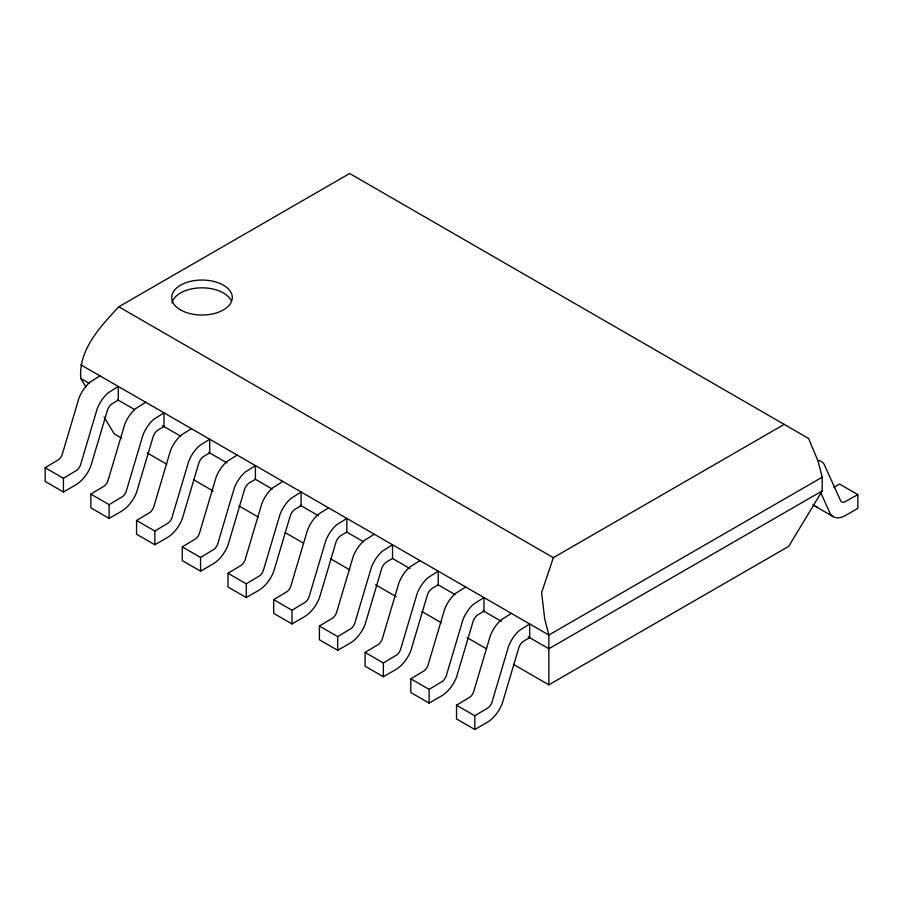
<?xml version="1.0" encoding="UTF-8"?>
<svg xmlns="http://www.w3.org/2000/svg" width="903" height="903" viewBox="0 0 903 903"><rect width="100%" height="100%" fill="white"/><g stroke="black" fill="none" stroke-linecap="round" stroke-linejoin="round"><path stroke-width="1.35" d="M784.21 424.387L553.347 557.67L541.597 592.582L544.712 618.905L548.855 635.023L548.855 684.824L513.457 664.394M85.898 386.947L80.807 378.515C78.313 349.642 100.628 326.344 118.79 306.783L349.653 173.5L808.569 438.452L818.05 461.094L822.193 477.213L822.193 490.939L788.703 546.36L548.855 684.824M99.996 375.874L89.702 382.398A25.036 14.448 -60 0 0 78.956 398.133L62.205 454.514A7.935 4.583 -60 0 1 58.797 459.503L45.15 467.72L45.15 481.434L63.436 492L75.626 484.956A24.889 14.369 -60 0 0 90.864 465.993L107.051 411.531A8.082 4.662 -60 0 1 112.57 403.46L118.282 400.153L118.282 386.439L107.988 392.952A25.036 14.448 -60 0 0 97.242 408.687L80.48 465.068A7.935 4.583 -60 0 1 77.082 470.057L63.436 478.274L45.15 467.72M145.71 402.264L135.416 408.788A25.036 14.448 -60 0 0 124.67 424.523L107.908 480.904A7.935 4.583 -60 0 1 104.5 485.893L90.853 494.11L90.853 507.825L109.139 518.39L121.329 511.346A24.889 14.369 -60 0 0 136.579 492.383L152.765 437.921A8.082 4.662 -60 0 1 158.273 429.851L163.996 426.543L163.996 412.829L153.702 419.342A25.036 14.448 -60 0 0 142.945 435.077L126.194 491.458A7.935 4.583 -60 0 1 122.785 496.447L109.139 504.664L90.853 494.11M191.413 428.654L181.119 435.178A25.036 14.448 -60 0 0 170.374 450.913L153.623 507.294A7.935 4.583 -60 0 1 150.214 512.283L136.567 520.5L136.567 534.215L154.853 544.769L167.044 537.736A24.889 14.369 -60 0 0 182.282 518.774L198.468 464.311A8.082 4.662 -60 0 1 203.988 456.241L209.699 452.934L209.699 439.219L199.405 445.732A25.036 14.448 -60 0 0 188.659 461.467L171.897 517.848A7.935 4.583 -60 0 1 168.5 522.837L154.853 531.054L136.567 520.5M237.128 455.044L226.834 461.568A25.036 14.448 -60 0 0 216.088 477.303L199.326 533.684A7.935 4.583 -60 0 1 195.917 538.673L182.271 546.879L182.271 560.605L200.556 571.159L212.747 564.127A24.889 14.369 -60 0 0 227.996 545.164L244.182 490.701A8.082 4.662 -60 0 1 249.691 482.631L255.414 479.324L255.414 465.609L245.119 472.122A25.036 14.448 -60 0 0 234.362 487.857L217.612 544.238A7.935 4.583 -60 0 1 214.203 549.227L200.556 557.444L182.271 546.879M282.831 481.434L272.537 487.959A25.036 14.448 -60 0 0 261.791 503.682L245.04 560.074A7.935 4.583 -60 0 1 241.632 565.052L227.985 573.27L227.985 586.995L246.271 597.549L258.461 590.517A24.889 14.369 -60 0 0 273.699 571.554L289.886 517.092A8.082 4.662 -60 0 1 295.405 509.01L301.117 505.714L301.117 491.988L290.822 498.512A25.036 14.448 -60 0 0 280.077 514.247L263.315 570.628A7.935 4.583 -60 0 1 259.917 575.617L246.271 583.835L227.985 573.27M328.545 507.825L318.251 514.349A25.036 14.448 -60 0 0 307.505 530.072L290.743 586.465A7.935 4.583 -60 0 1 287.335 591.442L273.688 599.66L273.688 613.385L291.974 623.939L304.164 616.907A24.889 14.369 -60 0 0 319.414 597.944L335.6 543.482A8.082 4.662 -60 0 1 341.108 535.4L346.831 532.104L346.831 518.378L336.537 524.903A25.036 14.448 -60 0 0 325.78 540.637L309.029 597.018A7.935 4.583 -60 0 1 305.62 602.008L291.974 610.225L273.688 599.66M374.248 534.215L363.954 540.739A25.036 14.448 -60 0 0 353.208 556.462L336.458 612.855A7.935 4.583 -60 0 1 333.049 617.833L319.402 626.05L319.402 639.775L337.688 650.329L349.879 643.297A24.889 14.369 -60 0 0 365.117 624.334L381.303 569.872A8.082 4.662 -60 0 1 386.823 561.79L392.534 558.494L392.534 544.769L382.24 551.293A25.036 14.448 -60 0 0 371.494 567.028L354.732 623.409A7.935 4.583 -60 0 1 351.335 628.398L337.688 636.615L319.402 626.05M419.963 560.605L409.669 567.129A25.036 14.448 -60 0 0 398.923 582.853L382.161 639.245A7.935 4.583 -60 0 1 378.752 644.223L365.105 652.44L365.105 666.166L383.391 676.719L395.582 669.687A24.889 14.369 -60 0 0 410.831 650.724L427.017 596.262A8.082 4.662 -60 0 1 432.526 588.18L438.248 584.884L438.248 571.159L427.954 577.683A25.036 14.448 -60 0 0 417.197 593.418L400.447 649.799A7.935 4.583 -60 0 1 397.038 654.788L383.391 662.994L365.105 652.44M465.666 586.995L455.372 593.519A25.036 14.448 -60 0 0 444.626 609.243L427.875 665.635A7.935 4.583 -60 0 1 424.466 670.613L410.82 678.83L410.82 692.556L429.106 703.11L441.296 696.078A24.889 14.369 -60 0 0 456.534 677.115L472.72 622.652A8.082 4.662 -60 0 1 478.24 614.571L483.952 611.275L483.952 597.549L473.657 604.073A25.036 14.448 -60 0 0 462.912 619.797L446.15 676.189A7.935 4.583 -60 0 1 442.752 681.167L429.106 689.384L410.82 678.83M511.38 613.385L501.086 619.909A25.036 14.448 -60 0 0 490.34 635.633L473.578 692.025A7.935 4.583 -60 0 1 470.17 697.003L456.523 705.22L456.523 718.946L474.809 729.5L486.999 722.468A24.889 14.369 -60 0 0 502.249 703.505L518.435 649.043A8.082 4.662 -60 0 1 523.943 640.961L529.666 637.665L529.666 623.939L519.372 630.463A25.036 14.448 -60 0 0 508.615 646.187L491.864 702.579A7.935 4.583 -60 0 1 488.455 707.557L474.809 715.774L456.523 705.22M822.193 477.213L548.855 635.023L80.807 364.801M822.193 490.939L548.855 648.749L528.142 636.784M833.864 487.372L839.564 484.076L857.85 494.63L857.85 508.355L845.659 515.399A24.889 14.369 -60 0 1 830.421 514.033L820.59 492.316M857.85 494.63L844.203 502.17A7.935 4.583 -60 0 1 840.795 501.12L824.044 464.086A25.036 14.448 -60 0 0 817.565 460.338M814.935 506.075L833.209 516.629M118.79 306.783L553.347 557.67M80.807 378.515L89.341 383.448M117.367 399.634L134.434 409.477M162.472 425.663L180.747 436.228M208.785 452.414L227.071 462.968M255.109 479.154L272.164 489.008M300.202 505.183L318.488 515.748M346.526 531.935L363.582 541.777M392.839 558.675L409.906 568.529M437.944 584.704L454.999 594.558M483.037 610.744L501.323 621.298M121.623 438.169L114.297 433.937L104.105 417.073M147.257 452.967L166.795 464.244M193.648 479.741L213.176 491.018M238.81 505.827L258.337 517.103M285.19 532.601L303.51 543.177M330.363 558.675L349.89 569.951M375.524 584.749L396.282 596.736M421.915 611.534L441.443 622.81M467.077 637.608L486.604 648.885M474.809 715.774L474.809 729.5M429.106 689.384L429.106 703.11M383.391 662.994L383.391 676.719M337.688 636.615L337.688 650.329M291.974 610.225L291.974 623.939M246.271 583.835L246.271 597.549M200.556 557.444L200.556 571.159M154.853 531.054L154.853 544.769M109.139 504.664L109.139 518.39M63.436 478.274L63.436 492M171.942 303.047A30.296 17.496 0 0 1 200.003 287.876A30.296 17.496 0 0 1 231.258 300.801M817.283 506.989A24.889 14.369 -60 0 1 812.96 504.495M180.555 309.91A30.296 17.496 0 0 0 231.258 302.065A30.296 17.496 0 0 0 194.145 280.641A30.296 17.496 0 0 0 180.555 309.91"/></g></svg>
